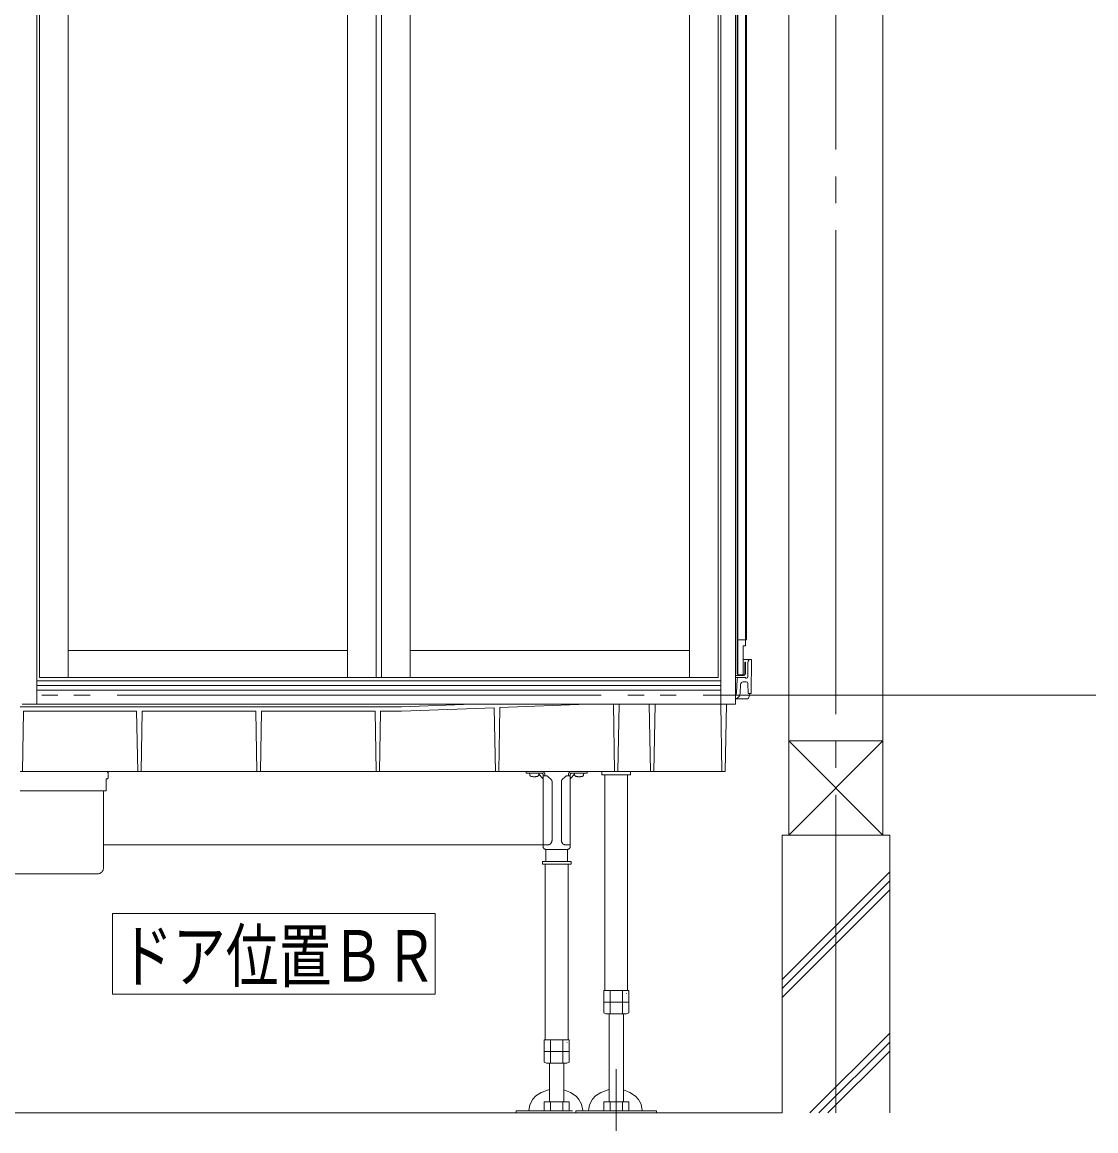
# Model space of a CAD drawing. Units: millimetres on the paper. Extents: x -305 to 305, y -152 to 152.
# Drawn here: x -99.85 to -59.92, y 14.89 to 56.13 of the extents above; entities that cross this region are included whole.
import ezdxf
from ezdxf.enums import TextEntityAlignment as Align

# ---------------------------------------------------------------- set-up
doc = ezdxf.new("R2010")
doc.units = ezdxf.units.MM
doc.linetypes.add('LONG_CHAIN', pattern=[21, 18, -1, 1, -1])
doc.linetypes.add('LONG_DOUBLE_CHAIN', pattern=[21.8, 18, -1, 0.6, -0.6, 0.6, -1])
doc.layers.add('0-1_VIEW0001', color=7, linetype='Continuous', lineweight=9)
doc.styles.add('ＭＳ ゴシック', font='')
doc.styles.get('ＭＳ ゴシック').set_extended_font_data('MS Gothic')

msp = doc.modelspace()

# ---------------------------------------------------------------- linework, layer by layer
at = {"layer": '0-1_VIEW0001'}
for p, q in [((-71.341, 111.391), (-71.341, 25.891)), ((-67.841, 111.391), (-67.841, 25.891)), ((-99.308, 97.258), (-99.308, 30.758)), ((-73.875, 97.258), (-73.875, 30.758)), ((-73.325, 97.258), (-73.325, 30.758)), ((-73.258, 97.258), (-73.258, 31.891)), ((-73.235, 97.258), (-73.235, 31.891)), ((-72.958, 97.258), (-72.958, 32.925)), ((-72.918, 97.258), (-72.918, 33.158)), ((-99.208, 94.825), (-99.208, 31.758)), ((-86.691, 94.825), (-86.691, 31.758)), ((-86.491, 94.825), (-86.491, 31.758)), ((-85.425, 94.825), (-85.425, 31.758)), ((-75.041, 94.825), (-75.041, 31.758)), ((-73.975, 94.825), (-73.975, 31.758)), ((-98.141, 62.2), (-98.141, 31.758)), ((-87.758, 62.2), (-87.758, 31.758)), ((-73.235, 33.158), (-72.958, 33.158)), ((-72.958, 33.158), (-72.918, 33.158)), ((-87.758, 32.758), (-98.141, 32.758)), ((-75.041, 32.758), (-85.425, 32.758)), ((-72.958, 32.925), (-73.041, 32.925)), ((-73.041, 32.925), (-73.041, 31.825)), ((-72.76, 32.425), (-73.041, 32.425)), ((-72.981, 32.325), (-72.958, 32.325)), ((-72.981, 32.325), (-72.981, 31.891)), ((-72.958, 32.325), (-72.958, 31.891)), ((-72.86, 32.326), (-72.869, 31.774)), ((-72.725, 32.425), (-72.76, 32.425)), ((-72.725, 32.425), (-72.747, 31.158)), ((-99.208, 31.758), (-73.975, 31.758)), ((-73.325, 31.825), (-73.025, 31.825)), ((-72.975, 31.758), (-73.325, 31.758)), ((-73.191, 31.848), (-73.041, 31.848)), ((-73.191, 31.848), (-73.025, 31.848)), ((-73.041, 31.848), (-73.025, 31.848)), ((-99.308, 31.625), (-73.875, 31.625)), ((-99.308, 31.458), (-73.875, 31.458)), ((-73.261, 31.694), (-73.283, 31.181)), ((-73.151, 31.165), (-73.136, 31.496)), ((-72.93, 31.591), (-73.036, 31.591)), ((-72.958, 31.741), (-72.948, 31.741)), ((-72.919, 31.725), (-72.941, 31.725)), ((-72.854, 31.158), (-72.864, 31.526)), ((-99.308, 31.283), (-73.875, 31.283)), ((-72.911, 30.958), (-73.297, 30.958)), ((-72.747, 31.158), (-72.854, 31.158)), ((-72.812, 31.041), (-72.791, 31.158)), ((-85.749, 30.659), (-99.925, 30.659)), ((-99.858, 30.758), (-99.308, 30.758)), ((-99.308, 30.758), (-73.325, 30.758)), ((-83.106, 30.758), (-85.749, 30.659)), ((-82.296, 30.628), (-85.746, 30.499)), ((-82.296, 30.628), (-82.255, 28.258)), ((-82.087, 30.636), (-82.128, 28.258)), ((-78.824, 30.758), (-82.087, 30.636)), ((-77.865, 30.758), (-77.821, 28.258)), ((-77.651, 30.758), (-77.695, 28.258)), ((-76.532, 30.758), (-76.488, 28.258)), ((-76.318, 30.758), (-76.361, 28.258)), ((-73.875, 30.758), (-73.832, 28.258)), ((-73.661, 30.758), (-73.705, 28.258)), ((-99.806, 30.499), (-99.845, 28.258)), ((-95.594, 30.499), (-99.806, 30.499)), ((-95.594, 30.499), (-95.555, 28.258)), ((-95.389, 30.499), (-95.428, 28.258)), ((-91.161, 30.499), (-95.389, 30.499)), ((-91.161, 30.499), (-91.121, 28.258)), ((-90.956, 30.499), (-90.995, 28.258)), ((-86.727, 30.499), (-90.956, 30.499)), ((-86.727, 30.499), (-86.688, 28.258)), ((-86.522, 30.499), (-86.561, 28.258)), ((-85.746, 30.499), (-86.522, 30.499)), ((-67.841, 29.391), (-71.341, 25.891)), ((-67.842, 29.391), (-71.341, 29.391)), ((-71.341, 29.391), (-67.841, 25.891)), ((-73.705, 28.258), (-99.925, 28.258)), ((-78.181, 28.138), (-78.181, 20.105)), ((-77.335, 28.138), (-77.335, 20.105)), ((-77.225, 28.258), (-77.225, 28.138)), ((-67.591, 25.891), (-71.591, 25.891)), ((-71.591, 25.891), (-71.591, 15.558)), ((-67.591, 25.891), (-67.591, 15.558)), ((-71.591, 20.522), (-67.591, 24.522)), ((-71.591, 20.189), (-67.591, 24.189)), ((-71.591, 19.855), (-67.591, 23.855)), ((-96.497, 19.98), (-96.497, 22.98)), ((-96.497, 22.98), (-84.497, 22.98)), ((-84.497, 19.98), (-84.497, 22.98)), ((-96.497, 19.98), (-84.497, 19.98)), ((-77.296, 20.105), (-78.22, 20.105)), ((-78.22, 20.105), (-78.22, 19.283)), ((-77.989, 20.105), (-77.989, 19.238)), ((-77.527, 20.105), (-77.527, 19.238)), ((-77.375, 20.005), (-77.365, 20.005)), ((-77.296, 20.105), (-77.296, 19.283)), ((-77.296, 19.671), (-78.22, 19.671)), ((-78.22, 19.283), (-78.141, 19.238)), ((-77.375, 19.238), (-78.141, 19.238)), ((-78.025, 15.968), (-78.025, 19.238)), ((-77.491, 19.238), (-77.491, 15.968)), ((-77.375, 19.238), (-77.296, 19.283)), ((-70.556, 15.558), (-67.591, 18.522)), ((-70.223, 15.558), (-67.591, 18.189)), ((-69.889, 15.558), (-67.591, 17.856)), ((-78.22, 15.635), (-78.22, 15.968)), ((-78.22, 15.968), (-77.296, 15.968)), ((-77.989, 15.635), (-77.989, 15.968)), ((-77.527, 15.635), (-77.527, 15.968)), ((-77.296, 15.635), (-77.296, 15.968)), ((-71.591, 15.558), (-128.258, 15.558)), ((-79.258, 15.635), (-79.258, 15.558)), ((-79.258, 15.558), (-76.258, 15.558))]:
    msp.add_line(p, q, dxfattribs=at)
at = {"layer": '0-1_VIEW0001', "linetype": 'LONG_CHAIN'}
for p, q in [((-69.591, 111.391), (-69.591, 15.558)), ((-77.758, 17.188), (-77.758, 14.891))]:
    msp.add_line(p, q, dxfattribs=at)
at = {"layer": '0-1_VIEW0001', "linetype": 'LONG_DOUBLE_CHAIN'}
msp.add_line((-139.925, 31.091), (-59.925, 31.091), dxfattribs=at)
at = {"layer": '0-1_VIEW0001', "color": 2, "linetype": 'LONG_DOUBLE_CHAIN'}
for p, q in [((-96.658, 28.015), (-96.658, 28.258)), ((-81.115, 28.191), (-81.115, 28.258)), ((-81.115, 28.191), (-80.531, 28.191)), ((-80.978, 28.134), (-80.983, 28.191)), ((-80.496, 28.009), (-80.639, 28.153)), ((-80.638, 28.134), (-80.633, 28.191)), ((-80.481, 25.475), (-80.481, 28.141)), ((-80.356, 28.091), (-80.481, 28.091)), ((-80.415, 28.091), (-80.415, 28.141)), ((-80.177, 27.954), (-80.285, 28.062)), ((-79.664, 28.062), (-79.772, 27.954)), ((-79.593, 28.091), (-79.468, 28.091)), ((-79.535, 28.091), (-79.535, 28.141)), ((-79.468, 25.475), (-79.468, 28.141)), ((-79.453, 28.009), (-79.31, 28.153)), ((-79.418, 28.191), (-78.835, 28.191)), ((-79.311, 28.134), (-79.316, 28.191)), ((-78.971, 28.134), (-78.966, 28.191)), ((-78.835, 28.191), (-78.835, 28.258)), ((-80.148, 25.691), (-80.148, 27.883)), ((-79.801, 25.691), (-79.801, 27.883)), ((-96.741, 27.531), (-99.925, 27.531)), ((-96.825, 27.515), (-96.825, 24.681)), ((-80.481, 25.525), (-96.825, 25.525)), ((-80.315, 25.525), (-80.481, 25.525)), ((-80.375, 24.905), (-80.375, 25.358)), ((-80.365, 25.358), (-79.585, 25.358)), ((-79.635, 25.525), (-79.468, 25.525)), ((-79.575, 24.905), (-79.575, 25.358)), ((-80.508, 24.905), (-79.441, 24.905)), ((-80.398, 24.805), (-80.398, 18.271)), ((-79.551, 24.805), (-79.551, 18.271)), ((-79.441, 24.905), (-79.441, 24.805)), ((-102.791, 24.448), (-97.058, 24.448)), ((-79.513, 18.271), (-80.437, 18.271)), ((-80.437, 18.271), (-80.437, 17.45)), ((-80.206, 18.271), (-80.206, 17.405)), ((-79.744, 18.271), (-79.744, 17.405)), ((-79.591, 18.171), (-79.581, 18.171)), ((-79.513, 18.271), (-79.513, 17.45)), ((-79.513, 17.838), (-80.437, 17.838)), ((-79.575, 17.838), (-80.375, 17.838)), ((-80.437, 17.45), (-80.358, 17.405)), ((-79.591, 17.405), (-80.358, 17.405)), ((-80.241, 15.968), (-80.241, 17.405)), ((-79.708, 17.405), (-79.708, 15.968)), ((-79.591, 17.405), (-79.513, 17.45)), ((-80.437, 15.635), (-80.437, 15.968)), ((-80.437, 15.968), (-79.513, 15.968)), ((-80.206, 15.635), (-80.206, 15.968)), ((-79.744, 15.635), (-79.744, 15.968)), ((-79.513, 15.635), (-79.513, 15.968)), ((-81.475, 15.635), (-79.392, 15.635)), ((-80.358, 15.635), (-79.591, 15.635))]:
    msp.add_line(p, q, dxfattribs=at)
at = {"layer": '0-1_VIEW0001'}
for points in [[(-78.291, 28.258), (-78.291, 28.138), (-77.225, 28.138)], [(-78.79, 15.635), (-78.79, 15.648), (-78.756, 15.856), (-78.645, 16.063), (-78.529, 16.187), (-78.331, 16.321), (-78.025, 16.425)], [(-77.491, 16.411), (-77.248, 16.32), (-77.038, 16.175), (-76.93, 16.056), (-76.834, 15.882), (-76.79, 15.648), (-76.79, 15.635)], [(-79.258, 15.635), (-76.258, 15.635), (-76.258, 15.558)]]:
    msp.add_lwpolyline(points, dxfattribs=at)
at = {"layer": '0-1_VIEW0001', "color": 2, "linetype": 'LONG_DOUBLE_CHAIN'}
for points in [[(-96.691, 27.981), (-96.725, 27.981), (-96.725, 27.548)], [(-80.508, 24.905), (-80.508, 24.805), (-79.441, 24.805)], [(-81.007, 15.635), (-81.007, 15.648), (-80.972, 15.856), (-80.862, 16.063), (-80.746, 16.187), (-80.547, 16.321), (-80.241, 16.425)], [(-79.708, 16.411), (-79.465, 16.32), (-79.255, 16.175), (-79.147, 16.056), (-79.05, 15.882), (-79.007, 15.648), (-79.007, 15.635)], [(-81.475, 15.635), (-81.475, 15.558), (-79.392, 15.558)]]:
    msp.add_lwpolyline(points, dxfattribs=at)
at = {"layer": '0-1_VIEW0001'}
for centre, radius, start, end in [((-72.76, 32.325), 0.1, 90, 179), ((-73.194, 31.691), 0.0667, 90, 177.5), ((-73.191, 31.891), 0.0667, 180, 270), ((-73.191, 31.891), 0.0433, 180, 270), ((-73.191, 31.891), 0.0433, 180, 270), ((-73.025, 31.891), 0.0433, 270, 0), ((-73.025, 31.891), 0.0667, 270, 0), ((-72.975, 31.741), 0.0167, 0, 90), ((-72.919, 31.775), 0.05, 270, 359), ((-73.036, 31.491), 0.1, 90, 177.5), ((-72.941, 31.741), 0.0167, 180, 270), ((-72.93, 31.525), 0.0667, 1.5, 90), ((-73.383, 31.186), 0.1, 305.7418, 357.5), ((-73.384, 31.175), 0.233, 284.6184, 357.5), ((-72.911, 31.058), 0.1, 270, 350)]:
    msp.add_arc(centre, radius, start, end, dxfattribs=at)
at = {"layer": '0-1_VIEW0001', "color": 2, "linetype": 'LONG_DOUBLE_CHAIN'}
for centre, radius, start, end in [((-96.691, 28.198), 0.0333, 360, 90), ((-80.915, 28.139), 0.0633, 184.9998, 254.637), ((-80.808, 28.528), 0.467, 254.6374, 285.3625), ((-80.701, 28.139), 0.0633, 285.3625, 355.0003), ((-80.531, 28.141), 0.117, 0, 90), ((-80.531, 28.141), 0.05, 0, 90), ((-80.356, 27.991), 0.1, 45, 90), ((-79.593, 27.991), 0.1, 90, 135), ((-79.418, 28.141), 0.117, 90, 180), ((-79.418, 28.141), 0.05, 90, 180), ((-79.248, 28.139), 0.0633, 184.9998, 254.637), ((-79.141, 28.528), 0.467, 254.6374, 285.3625), ((-79.035, 28.139), 0.0633, 285.3625, 355.0003), ((-96.691, 28.015), 0.0333, 270, 360), ((-80.531, 27.974), 0.05, 0, 45), ((-80.248, 27.883), 0.1, 0, 45), ((-79.701, 27.883), 0.1, 135, 180), ((-79.418, 27.974), 0.05, 135, 180), ((-96.808, 27.515), 0.0167, 90, 180), ((-96.808, 27.515), 0.0167, 90, 180), ((-96.741, 27.548), 0.0167, 270, 0), ((-96.741, 27.548), 0.0167, 270, 0), ((-80.315, 25.691), 0.167, 270, 0), ((-79.635, 25.691), 0.167, 180, 270), ((-80.365, 25.475), 0.117, 180, 270), ((-79.585, 25.475), 0.117, 270, 0), ((-97.058, 24.681), 0.233, 270, 0)]:
    msp.add_arc(centre, radius, start, end, dxfattribs=at)

# ---------------------------------------------------------------- texts
at = {"layer": '0-1_VIEW0001', "style": 'ＭＳ ゴシック', "width": 0.75}
msp.add_text('ドア位置ＢＲ', height=1.921, dxfattribs=at).set_placement((-96.212, 19.861), align=Align.BOTTOM_LEFT)

doc.saveas('drawing.dxf')
